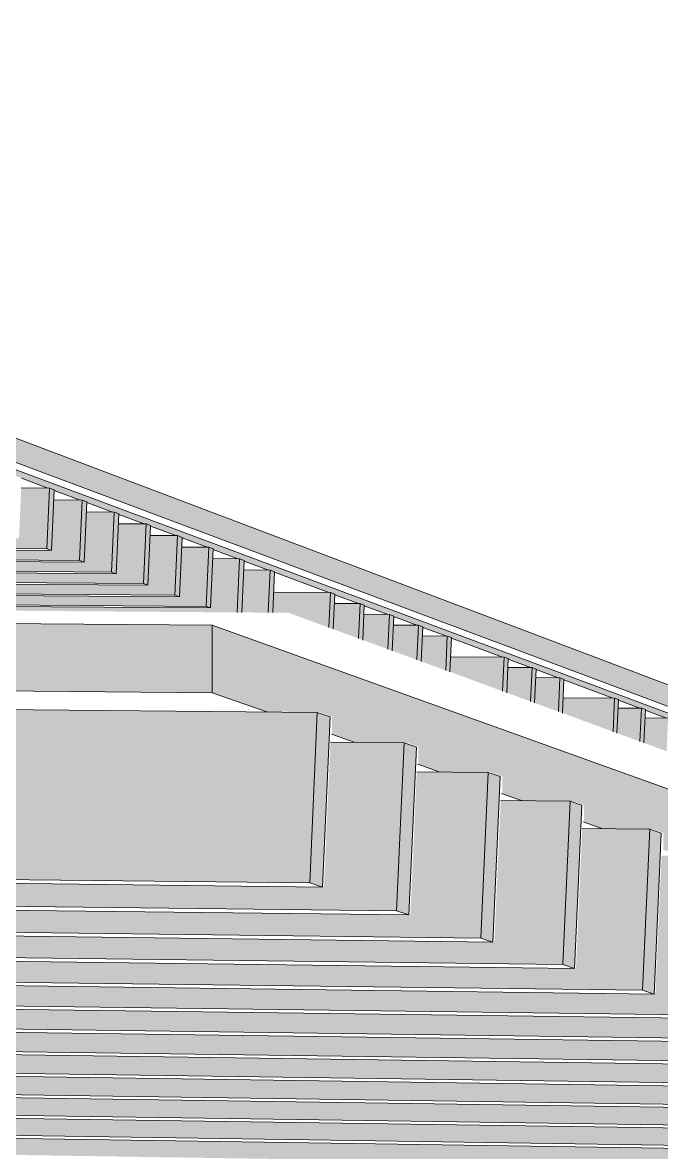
# Model space of a CAD drawing. Header units: inches. Extents: x 30681 to 92461, y -36095 to 66.
# Drawn here: x 30682.30356 to 30682.32639, y 60.06013 to 60.10052 of the extents above; entities that cross this region are included whole.
import ezdxf

# ---------------------------------------------------------------- set-up
doc = ezdxf.new("R2010")
doc.units = ezdxf.units.IN
doc.header["$MEASUREMENT"] = 0
for name, color, linetype, lineweight in [('A-GLAZ-CURT', 52, 'Continuous', 9), ('A-ROOF', 132, 'Continuous', 13), ('A-WALL-PATT', 111, 'Continuous', 13), ('S-BEAM', 12, 'Continuous', 9)]:
    doc.layers.add(name, color=color, linetype=linetype, lineweight=lineweight)

# ---------------------------------------------------------------- blocks, each defined once
blk = doc.blocks.new('FP_9-Entrance - Clinic')
at = {"layer": 'A-WALL-PATT', "lineweight": 9}
for p, q in [((30682.275502, 60.011394), (30682.275502, 60.062456)), ((30682.27824, 60.011408), (30682.27824, 60.061784)), ((30682.280919, 60.011421), (30682.280919, 60.061126)), ((30682.283542, 60.011434), (30682.283542, 60.060482)), ((30682.28611, 60.011446), (30682.28611, 60.059852)), ((30682.288625, 60.011459), (30682.288625, 60.059234)), ((30682.291089, 60.01135), (30682.291089, 60.05863)), ((30682.293503, 60.011235), (30682.293503, 60.058037)), ((30682.295869, 60.011122), (30682.295869, 60.057456)), ((30682.298188, 60.011012), (30682.298188, 60.056887)), ((30682.300461, 60.010686), (30682.300461, 60.056329)), ((30682.30269, 60.010696), (30682.30269, 60.055782)), ((30682.304876, 60.010706), (30682.304876, 60.055245)), ((30682.307021, 60.010716), (30682.307021, 60.054718)), ((30682.309125, 60.010725), (30682.309125, 60.054202)), ((30682.31119, 60.010735), (30682.31119, 60.053695)), ((30682.313216, 60.010744), (30682.313216, 60.053198)), ((30682.315205, 60.010753), (30682.315205, 60.052709)), ((30682.317158, 60.010762), (30682.317158, 60.05223)), ((30682.319076, 60.01077), (30682.319076, 60.051759)), ((30682.32096, 60.010779), (30682.32096, 60.051297)), ((30682.32281, 60.010751), (30682.32281, 60.050842))]:
    blk.add_line(p, q, dxfattribs=at)

msp = doc.modelspace()

# ---------------------------------------------------------------- hatches: boundary and pattern name
at = {"layer": 'A-ROOF'}
for points in [[(30682.335541, 60.072736), (30682.335541, 60.073478), (30682.263994, 60.100525), (30682.263994, 60.09951), (30682.331628, 60.0742)], [(30682.335454, 60.072352), (30682.335454, 60.072545), (30682.263995, 60.099204), (30682.263995, 60.09894), (30682.334424, 60.072735)], [(30682.310334, 60.076567), (30682.310334, 60.078985), (30682.25914, 60.079381), (30682.25914, 60.077013), (30682.306913, 60.076597)], [(30682.38251, 60.051754), (30682.38251, 60.053022), (30682.310334, 60.078985), (30682.310334, 60.076567), (30682.312285, 60.075887), (30682.314165, 60.075876), (30682.31462, 60.075716), (30682.31462, 60.075072), (30682.315408, 60.074798), (30682.317263, 60.074786), (30682.317705, 60.074631), (30682.317705, 60.073997), (30682.318442, 60.07374), (30682.320273, 60.073728), (30682.320703, 60.073577), (30682.320703, 60.072951), (30682.321391, 60.072711), (30682.3232, 60.072699), (30682.323617, 60.072552), (30682.323617, 60.071935), (30682.32426, 60.071711), (30682.326045, 60.071698), (30682.326452, 60.071555), (30682.326452, 60.070947), (30682.32705, 60.070738), (30682.328814, 60.070724), (30682.329209, 60.070585), (30682.329209, 60.069985), (30682.329766, 60.069791), (30682.331508, 60.069777), (30682.331893, 60.069641), (30682.331893, 60.069049), (30682.33241, 60.068869), (30682.334131, 60.068854), (30682.334506, 60.068722), (30682.334506, 60.068138), (30682.334985, 60.067971), (30682.336686, 60.067956), (30682.337051, 60.067827), (30682.337051, 60.067251), (30682.337494, 60.067096), (30682.339174, 60.067081), (30682.33953, 60.066955), (30682.33953, 60.066386), (30682.339939, 60.066244), (30682.3416, 60.066228), (30682.341946, 60.066106), (30682.341946, 60.065544), (30682.342323, 60.065412), (30682.343964, 60.065396), (30682.344302, 60.065277), (30682.344302, 60.064722), (30682.344647, 60.064602), (30682.34627, 60.064585), (30682.3466, 60.064469), (30682.3466, 60.063921), (30682.346915, 60.063811), (30682.348519, 60.063794), (30682.348841, 60.063681), (30682.348841, 60.063139), (30682.349128, 60.063039), (30682.350714, 60.063022), (30682.351028, 60.062912), (30682.351028, 60.062377), (30682.351288, 60.062286), (30682.352857, 60.062269), (30682.353163, 60.062161), (30682.353163, 60.061632), (30682.353397, 60.061551), (30682.354949, 60.061533), (30682.355248, 60.061428), (30682.355248, 60.060905), (30682.355457, 60.060833), (30682.356992, 60.060814), (30682.357284, 60.060711), (30682.357284, 60.060195), (30682.357469, 60.060131), (30682.358988, 60.060112), (30682.359273, 60.060012), (30682.359273, 60.059502), (30682.359435, 60.059445), (30682.360938, 60.059427), (30682.361217, 60.059328), (30682.361217, 60.058824), (30682.361358, 60.058775), (30682.362844, 60.058756), (30682.363117, 60.05866), (30682.363117, 60.058161), (30682.363237, 60.05812), (30682.364708, 60.058101), (30682.364975, 60.058007), (30682.364975, 60.057514), (30682.365074, 60.057479), (30682.366531, 60.05746), (30682.366792, 60.057368), (30682.366792, 60.05688), (30682.366872, 60.056852), (30682.368313, 60.056833), (30682.368569, 60.056743), (30682.368569, 60.05626), (30682.368631, 60.056239), (30682.370058, 60.056219), (30682.370308, 60.056131), (30682.370308, 60.055654), (30682.370352, 60.055639), (30682.371765, 60.055619), (30682.372009, 60.055533), (30682.372009, 60.055061), (30682.372037, 60.055051), (30682.373436, 60.055031), (30682.373675, 60.054947), (30682.373675, 60.05448), (30682.373687, 60.054476), (30682.375072, 60.054456), (30682.375306, 60.054373), (30682.375306, 60.053912), (30682.376674, 60.053892), (30682.376904, 60.053811), (30682.376904, 60.05336), (30682.378244, 60.05334), (30682.378469, 60.053261), (30682.378469, 60.052819), (30682.379781, 60.0528), (30682.380002, 60.052722), (30682.380002, 60.052289), (30682.381288, 60.05227), (30682.381504, 60.052194), (30682.381504, 60.05177), (30682.381661, 60.051767)]]:
    msp.add_hatch(color=256, dxfattribs=at).paths.add_polyline_path(points, flags=0)
at = {"layer": 'S-BEAM'}
for points in [[(30682.304424, 60.081716), (30682.304519, 60.083862), (30682.304459, 60.083884), (30682.303509, 60.08389), (30682.303429, 60.08208), (30682.282351, 60.082218), (30682.283432, 60.081856), (30682.303525, 60.081722)], [(30682.304594, 60.081654), (30682.30469, 60.083821), (30682.30452, 60.083884), (30682.304424, 60.081716)], [(30682.305586, 60.081295), (30682.305681, 60.08343), (30682.30562, 60.083452), (30682.30468, 60.083458), (30682.3046, 60.081656), (30682.283622, 60.081796), (30682.284691, 60.081438), (30682.305175, 60.081298)], [(30682.305753, 60.081234), (30682.305849, 60.08339), (30682.305682, 60.083452), (30682.305586, 60.081295)], [(30682.306736, 60.080878), (30682.30683, 60.083002), (30682.30677, 60.083025), (30682.30584, 60.08303), (30682.30576, 60.081235), (30682.284879, 60.081379), (30682.285937, 60.081024), (30682.305856, 60.080884)], [(30682.306901, 60.080818), (30682.306997, 60.082962), (30682.306831, 60.083024), (30682.306736, 60.080878)], [(30682.307874, 60.080466), (30682.307967, 60.082579), (30682.307908, 60.082601), (30682.306988, 60.082607), (30682.306908, 60.080819), (30682.286124, 60.080965), (30682.287171, 60.080614), (30682.307003, 60.080472)], [(30682.308038, 60.080406), (30682.308132, 60.08254), (30682.307968, 60.082601), (30682.307874, 60.080466)], [(30682.309, 60.080057), (30682.309093, 60.08216), (30682.309034, 60.082182), (30682.308123, 60.082188), (30682.308044, 60.080407), (30682.287356, 60.080556), (30682.288393, 60.080208), (30682.308139, 60.080064)], [(30682.309162, 60.079999), (30682.309257, 60.082121), (30682.309094, 60.082182), (30682.309, 60.080057)], [(30682.310115, 60.079653), (30682.310208, 60.081745), (30682.310149, 60.081767), (30682.309248, 60.081773), (30682.309169, 60.08), (30682.288575, 60.080151), (30682.289602, 60.079807), (30682.309263, 60.07966)], [(30682.310276, 60.079595), (30682.31037, 60.081707), (30682.310209, 60.081767), (30682.310115, 60.079653)], [(30682.311227, 60.079437), (30682.311311, 60.081335), (30682.311252, 60.081357), (30682.310361, 60.081363), (30682.310282, 60.079596), (30682.289782, 60.07975), (30682.290244, 60.079595), (30682.310376, 60.079443)], [(30682.311389, 60.079436), (30682.311471, 60.081297), (30682.311312, 60.081356), (30682.311227, 60.079437)], [(30682.312337, 60.07943), (30682.312404, 60.080928), (30682.312345, 60.08095), (30682.311463, 60.080956), (30682.311395, 60.079437), (30682.311478, 60.079436)], [(30682.312497, 60.079429), (30682.312562, 60.080891), (30682.312405, 60.08095), (30682.312337, 60.07943)], [(30682.314501, 60.078893), (30682.314556, 60.080127), (30682.314498, 60.080149), (30682.312544, 60.080163), (30682.312511, 60.079431), (30682.313058, 60.079427), (30682.313992, 60.079081)], [(30682.314656, 60.078836), (30682.314712, 60.080091), (30682.314557, 60.080149), (30682.314501, 60.078893), (30682.314607, 60.078854)], [(30682.315562, 60.078504), (30682.315616, 60.079733), (30682.315559, 60.079754), (30682.314703, 60.079761), (30682.314662, 60.078837), (30682.314718, 60.078817)], [(30682.315715, 60.078448), (30682.31577, 60.079697), (30682.315617, 60.079754), (30682.315562, 60.078504)], [(30682.316612, 60.07812), (30682.316666, 60.079342), (30682.316609, 60.079364), (30682.315762, 60.07937), (30682.315721, 60.078449), (30682.315777, 60.078429)], [(30682.316763, 60.078064), (30682.316819, 60.079307), (30682.316667, 60.079363), (30682.316612, 60.07812)], [(30682.317652, 60.077739), (30682.317706, 60.078955), (30682.317649, 60.078977), (30682.316811, 60.078983), (30682.31677, 60.078065), (30682.316858, 60.078032)], [(30682.317802, 60.077684), (30682.317857, 60.078921), (30682.317707, 60.078976), (30682.317652, 60.077739)], [(30682.318682, 60.077362), (30682.318736, 60.078572), (30682.318678, 60.078594), (30682.317849, 60.0786), (30682.317808, 60.077685), (30682.3184, 60.077466)], [(30682.31883, 60.077307), (30682.318885, 60.078538), (30682.318736, 60.078593), (30682.318682, 60.077362)], [(30682.320712, 60.076618), (30682.320765, 60.077817), (30682.320708, 60.077838), (30682.318868, 60.077853), (30682.318844, 60.077309), (30682.319934, 60.076906)], [(30682.320857, 60.076565), (30682.320912, 60.077784), (30682.320766, 60.077838), (30682.320712, 60.076618)], [(30682.321712, 60.076252), (30682.321765, 60.077445), (30682.321709, 60.077466), (30682.320904, 60.077473), (30682.320863, 60.076566), (30682.320918, 60.076546)], [(30682.321856, 60.076199), (30682.32191, 60.077412), (30682.321766, 60.077466), (30682.321712, 60.076252)], [(30682.322703, 60.075889), (30682.322756, 60.077076), (30682.3227, 60.077097), (30682.321903, 60.077104), (30682.321862, 60.0762), (30682.321916, 60.07618)], [(30682.322846, 60.075837), (30682.3229, 60.077044), (30682.322757, 60.077097), (30682.322703, 60.075889), (30682.322808, 60.075851)], [(30682.313819, 60.069766), (30682.31409, 60.075864), (30682.25934, 60.076355), (30682.25934, 60.070387), (30682.311265, 60.069795)], [(30682.324657, 60.075173), (30682.324709, 60.07635), (30682.324654, 60.076371), (30682.322883, 60.076386), (30682.322859, 60.075839), (30682.32293, 60.075812)], [(30682.324797, 60.075122), (30682.32485, 60.076318), (30682.32471, 60.07637), (30682.324657, 60.075173)], [(30682.314274, 60.069619), (30682.314545, 60.075704), (30682.31409, 60.075864), (30682.313819, 60.069766)], [(30682.32562, 60.074821), (30682.325672, 60.075991), (30682.325617, 60.076012), (30682.324843, 60.076019), (30682.324803, 60.075123), (30682.324856, 60.075103)], [(30682.325759, 60.07477), (30682.325812, 60.07596), (30682.325673, 60.076012), (30682.325623, 60.07482)], [(30682.326574, 60.074471), (30682.326626, 60.075636), (30682.326571, 60.075657), (30682.325804, 60.075664), (30682.325765, 60.074771), (30682.325827, 60.074748)], [(30682.316921, 60.068765), (30682.317188, 60.074775), (30682.31456, 60.0748), (30682.314329, 60.069627), (30682.261969, 60.070226), (30682.261969, 60.069411), (30682.3146, 60.068792)], [(30682.317363, 60.068622), (30682.317631, 60.07462), (30682.317188, 60.074775), (30682.316921, 60.068765)], [(30682.319935, 60.067792), (30682.320199, 60.073717), (30682.317645, 60.073742), (30682.317417, 60.068629), (30682.264951, 60.069249), (30682.264951, 60.068459), (30682.317685, 60.067819)], [(30682.320365, 60.067653), (30682.320629, 60.073566), (30682.320199, 60.073717), (30682.319935, 60.067792), (30682.320095, 60.06774)], [(30682.322865, 60.066846), (30682.323126, 60.072688), (30682.320643, 60.072713), (30682.320418, 60.06766), (30682.26857, 60.068292), (30682.26857, 60.067524), (30682.320682, 60.066873)], [(30682.323284, 60.066711), (30682.323544, 60.072541), (30682.323126, 60.072688), (30682.322865, 60.066846)], [(30682.325715, 60.065926), (30682.325972, 60.071687), (30682.323558, 60.071713), (30682.323335, 60.066717), (30682.272091, 60.06736), (30682.272091, 60.066614), (30682.323596, 60.065953)], [(30682.326122, 60.065794), (30682.326379, 60.071545), (30682.325972, 60.071687), (30682.325715, 60.065926)], [(30682.328487, 60.065031), (30682.328741, 60.070714), (30682.326393, 60.07074), (30682.326172, 60.065801), (30682.275518, 60.066454), (30682.275518, 60.065729), (30682.320271, 60.065139)], [(30682.331185, 60.06416), (30682.331436, 60.069767), (30682.329151, 60.069793), (30682.328932, 60.064909), (30682.278856, 60.065571), (30682.278856, 60.064866), (30682.329032, 60.064189)], [(30682.333812, 60.063312), (30682.33406, 60.068845), (30682.331835, 60.068871), (30682.331619, 60.064041), (30682.282106, 60.064712), (30682.282106, 60.064026), (30682.331869, 60.063338)], [(30682.33637, 60.062486), (30682.336615, 60.067946), (30682.334448, 60.067972), (30682.334234, 60.063196), (30682.285274, 60.063875), (30682.285274, 60.063208), (30682.334482, 60.062512)], [(30682.338862, 60.061681), (30682.339104, 60.067071), (30682.336993, 60.067097), (30682.336781, 60.062373), (30682.288362, 60.06306), (30682.288362, 60.06241), (30682.337903, 60.061695)], [(30682.341291, 60.060897), (30682.34153, 60.066219), (30682.339473, 60.066245), (30682.339263, 60.061571), (30682.291373, 60.062265), (30682.291373, 60.061632), (30682.339505, 60.060923)], [(30682.343659, 60.060132), (30682.343895, 60.065387), (30682.34189, 60.065413), (30682.341682, 60.06079), (30682.29431, 60.06149), (30682.29431, 60.060873), (30682.341921, 60.060158)], [(30682.345968, 60.059387), (30682.346202, 60.064577), (30682.344246, 60.064603), (30682.34404, 60.060028), (30682.297175, 60.060734), (30682.297175, 60.060133), (30682.344277, 60.059413)]]:
    msp.add_hatch(color=256, dxfattribs=at).paths.add_polyline_path(points, flags=0)

# ---------------------------------------------------------------- linework, layer by layer
at = {"layer": 'A-ROOF'}
for p, q in [((30682.263994, 60.100525), (30682.335541, 60.073478)), ((30682.335541, 60.072736), (30682.263994, 60.09951)), ((30682.263995, 60.099204), (30682.335454, 60.072545)), ((30682.304459, 60.083884), (30682.303518, 60.084235)), ((30682.30562, 60.083452), (30682.304689, 60.083799)), ((30682.30677, 60.083025), (30682.305848, 60.083367)), ((30682.307908, 60.082601), (30682.306996, 60.08294)), ((30682.309034, 60.082182), (30682.308132, 60.082518)), ((30682.310149, 60.081767), (30682.309256, 60.082099)), ((30682.311252, 60.081357), (30682.310369, 60.081685)), ((30682.312345, 60.08095), (30682.311471, 60.081275)), ((30682.314498, 60.080149), (30682.312562, 60.08087)), ((30682.315559, 60.079754), (30682.314711, 60.08007)), ((30682.316609, 60.079364), (30682.31577, 60.079676)), ((30682.310334, 60.078985), (30682.25914, 60.079381)), ((30682.317649, 60.078977), (30682.316818, 60.079286)), ((30682.310334, 60.076567), (30682.310334, 60.078985)), ((30682.310334, 60.078985), (30682.38251, 60.053022)), ((30682.318678, 60.078594), (30682.317856, 60.0789)), ((30682.320708, 60.077838), (30682.318884, 60.078517)), ((30682.321709, 60.077466), (30682.320911, 60.077763)), ((30682.25914, 60.077013), (30682.310334, 60.076567)), ((30682.3227, 60.077097), (30682.32191, 60.077391)), ((30682.324654, 60.076371), (30682.322899, 60.077023)), ((30682.312285, 60.075887), (30682.310334, 60.076567)), ((30682.325617, 60.076012), (30682.32485, 60.076298)), ((30682.326571, 60.075657), (30682.325811, 60.07594)), ((30682.315408, 60.074798), (30682.314591, 60.075082)), ((30682.318442, 60.07374), (30682.317677, 60.074006)), ((30682.321391, 60.072711), (30682.320675, 60.072961)), ((30682.32426, 60.071711), (30682.32359, 60.071945))]:
    msp.add_line(p, q, dxfattribs=at)
at = {"layer": 'S-BEAM'}
for p, q in [((30682.303509, 60.08389), (30682.30452, 60.083884)), ((30682.30452, 60.083884), (30682.304424, 60.081716)), ((30682.30469, 60.083821), (30682.30452, 60.083884)), ((30682.304594, 60.081654), (30682.30469, 60.083821)), ((30682.30468, 60.083458), (30682.305682, 60.083452)), ((30682.305682, 60.083452), (30682.305586, 60.081295)), ((30682.305849, 60.08339), (30682.305682, 60.083452)), ((30682.305753, 60.081234), (30682.305849, 60.08339)), ((30682.30584, 60.08303), (30682.306831, 60.083024)), ((30682.306831, 60.083024), (30682.306736, 60.080878)), ((30682.306997, 60.082962), (30682.306831, 60.083024)), ((30682.306901, 60.080818), (30682.306997, 60.082962)), ((30682.306988, 60.082607), (30682.307968, 60.082601)), ((30682.307968, 60.082601), (30682.307874, 60.080466)), ((30682.308132, 60.08254), (30682.307968, 60.082601)), ((30682.308038, 60.080406), (30682.308132, 60.08254)), ((30682.283432, 60.081856), (30682.304424, 60.081716)), ((30682.308123, 60.082188), (30682.309094, 60.082182)), ((30682.309094, 60.082182), (30682.309, 60.080057)), ((30682.309257, 60.082121), (30682.309094, 60.082182)), ((30682.309162, 60.079999), (30682.309257, 60.082121)), ((30682.283615, 60.081795), (30682.304594, 60.081654)), ((30682.284691, 60.081438), (30682.305586, 60.081295)), ((30682.304424, 60.081716), (30682.304594, 60.081654)), ((30682.309248, 60.081773), (30682.310209, 60.081767)), ((30682.310209, 60.081767), (30682.310115, 60.079653)), ((30682.31037, 60.081707), (30682.310209, 60.081767)), ((30682.310276, 60.079595), (30682.31037, 60.081707)), ((30682.284873, 60.081377), (30682.305753, 60.081234)), ((30682.305586, 60.081295), (30682.305753, 60.081234)), ((30682.310361, 60.081363), (30682.311312, 60.081356)), ((30682.311312, 60.081356), (30682.311227, 60.079437)), ((30682.311471, 60.081297), (30682.311312, 60.081356)), ((30682.311389, 60.079436), (30682.311471, 60.081297)), ((30682.285937, 60.081024), (30682.306736, 60.080878)), ((30682.286117, 60.080964), (30682.306901, 60.080818)), ((30682.306736, 60.080878), (30682.306901, 60.080818)), ((30682.311463, 60.080956), (30682.312405, 60.08095)), ((30682.312405, 60.08095), (30682.312337, 60.07943)), ((30682.312562, 60.080891), (30682.312405, 60.08095)), ((30682.312497, 60.079429), (30682.312562, 60.080891)), ((30682.287171, 60.080614), (30682.307874, 60.080466)), ((30682.287349, 60.080555), (30682.308038, 60.080406)), ((30682.307874, 60.080466), (30682.308038, 60.080406)), ((30682.288393, 60.080208), (30682.309, 60.080057)), ((30682.288569, 60.08015), (30682.309162, 60.079999)), ((30682.309, 60.080057), (30682.309162, 60.079999)), ((30682.312544, 60.080163), (30682.314557, 60.080149)), ((30682.314557, 60.080149), (30682.314501, 60.078893)), ((30682.314712, 60.080091), (30682.314557, 60.080149)), ((30682.314657, 60.078854), (30682.314712, 60.080091)), ((30682.289602, 60.079807), (30682.310115, 60.079653)), ((30682.289776, 60.079749), (30682.310276, 60.079595)), ((30682.310115, 60.079653), (30682.310276, 60.079595)), ((30682.314703, 60.079761), (30682.315617, 60.079754)), ((30682.315617, 60.079754), (30682.315562, 60.078504)), ((30682.31577, 60.079697), (30682.315617, 60.079754)), ((30682.315715, 60.078448), (30682.31577, 60.079697)), ((30682.315762, 60.07937), (30682.316667, 60.079363)), ((30682.316667, 60.079363), (30682.316612, 60.07812)), ((30682.316819, 60.079307), (30682.316667, 60.079363)), ((30682.316763, 60.078064), (30682.316819, 60.079307)), ((30682.316811, 60.078983), (30682.317707, 60.078976)), ((30682.317707, 60.078976), (30682.317652, 60.077739)), ((30682.317857, 60.078921), (30682.317707, 60.078976)), ((30682.317802, 60.077684), (30682.317857, 60.078921)), ((30682.317849, 60.0786), (30682.318736, 60.078593)), ((30682.318736, 60.078593), (30682.318682, 60.077362)), ((30682.318885, 60.078538), (30682.318736, 60.078593)), ((30682.31883, 60.077307), (30682.318885, 60.078538)), ((30682.318868, 60.077853), (30682.320766, 60.077838)), ((30682.320766, 60.077838), (30682.320712, 60.076618)), ((30682.320912, 60.077784), (30682.320766, 60.077838)), ((30682.320857, 60.076565), (30682.320912, 60.077784)), ((30682.320904, 60.077473), (30682.321766, 60.077466)), ((30682.321766, 60.077466), (30682.321712, 60.076252)), ((30682.32191, 60.077412), (30682.321766, 60.077466)), ((30682.321856, 60.076199), (30682.32191, 60.077412)), ((30682.321903, 60.077104), (30682.322757, 60.077097)), ((30682.322757, 60.077097), (30682.322703, 60.075889)), ((30682.3229, 60.077044), (30682.322757, 60.077097)), ((30682.322846, 60.075837), (30682.3229, 60.077044)), ((30682.25934, 60.076355), (30682.31409, 60.075864)), ((30682.322883, 60.076386), (30682.32471, 60.07637)), ((30682.32471, 60.07637), (30682.324657, 60.075173)), ((30682.32485, 60.076318), (30682.32471, 60.07637)), ((30682.324797, 60.075122), (30682.32485, 60.076318)), ((30682.31409, 60.075864), (30682.313819, 60.069766)), ((30682.314545, 60.075704), (30682.31409, 60.075864)), ((30682.324843, 60.076019), (30682.325673, 60.076012)), ((30682.325673, 60.076012), (30682.32562, 60.074821)), ((30682.325812, 60.07596), (30682.325673, 60.076012)), ((30682.325759, 60.07477), (30682.325812, 60.07596)), ((30682.314274, 60.069619), (30682.314545, 60.075704)), ((30682.325804, 60.075664), (30682.326627, 60.075657)), ((30682.31456, 60.0748), (30682.317188, 60.074775)), ((30682.317188, 60.074775), (30682.316921, 60.068765)), ((30682.317631, 60.07462), (30682.317188, 60.074775)), ((30682.317363, 60.068622), (30682.317631, 60.07462)), ((30682.317645, 60.073742), (30682.320199, 60.073717)), ((30682.320199, 60.073717), (30682.319935, 60.067792)), ((30682.320629, 60.073566), (30682.320199, 60.073717)), ((30682.320365, 60.067653), (30682.320629, 60.073566)), ((30682.320643, 60.072713), (30682.323126, 60.072688)), ((30682.323126, 60.072688), (30682.322865, 60.066846)), ((30682.323544, 60.072541), (30682.323126, 60.072688)), ((30682.323284, 60.066711), (30682.323544, 60.072541)), ((30682.323558, 60.071713), (30682.325972, 60.071687)), ((30682.325972, 60.071687), (30682.325715, 60.065926)), ((30682.326379, 60.071545), (30682.325972, 60.071687)), ((30682.326122, 60.065794), (30682.326379, 60.071545)), ((30682.313819, 60.069766), (30682.25934, 60.070387)), ((30682.314274, 60.069619), (30682.259898, 60.070241)), ((30682.313819, 60.069766), (30682.314274, 60.069619)), ((30682.316921, 60.068765), (30682.261969, 60.069411)), ((30682.317363, 60.068622), (30682.261978, 60.069277)), ((30682.316921, 60.068765), (30682.317363, 60.068622)), ((30682.319935, 60.067792), (30682.264951, 60.068459)), ((30682.320365, 60.067653), (30682.265483, 60.068322)), ((30682.319935, 60.067792), (30682.320365, 60.067653)), ((30682.322865, 60.066846), (30682.26857, 60.067524)), ((30682.323284, 60.066711), (30682.269087, 60.06739)), ((30682.325715, 60.065926), (30682.272091, 60.066614)), ((30682.322865, 60.066846), (30682.323284, 60.066711)), ((30682.326122, 60.065794), (30682.272594, 60.066484)), ((30682.328487, 60.065031), (30682.275518, 60.065729)), ((30682.325715, 60.065926), (30682.326122, 60.065794)), ((30682.328883, 60.064903), (30682.276008, 60.065602)), ((30682.331185, 60.06416), (30682.278856, 60.064866)), ((30682.33157, 60.064035), (30682.279332, 60.064743)), ((30682.333812, 60.063312), (30682.282106, 60.064026)), ((30682.334187, 60.06319), (30682.282571, 60.063906)), ((30682.33637, 60.062486), (30682.285274, 60.063208)), ((30682.336735, 60.062368), (30682.285727, 60.063091)), ((30682.338862, 60.061681), (30682.288362, 60.06241)), ((30682.339218, 60.061566), (30682.288804, 60.062296)), ((30682.341291, 60.060897), (30682.291373, 60.061632)), ((30682.341638, 60.060785), (30682.291804, 60.061521)), ((30682.343659, 60.060132), (30682.29431, 60.060873)), ((30682.343997, 60.060023), (30682.29473, 60.060765))]:
    msp.add_line(p, q, dxfattribs=at)

# ---------------------------------------------------------------- block references
at = {"layer": 'A-GLAZ-CURT'}
msp.add_blockref('FP_9-Entrance - Clinic', (0, 0), dxfattribs=at)

doc.saveas('drawing.dxf')
